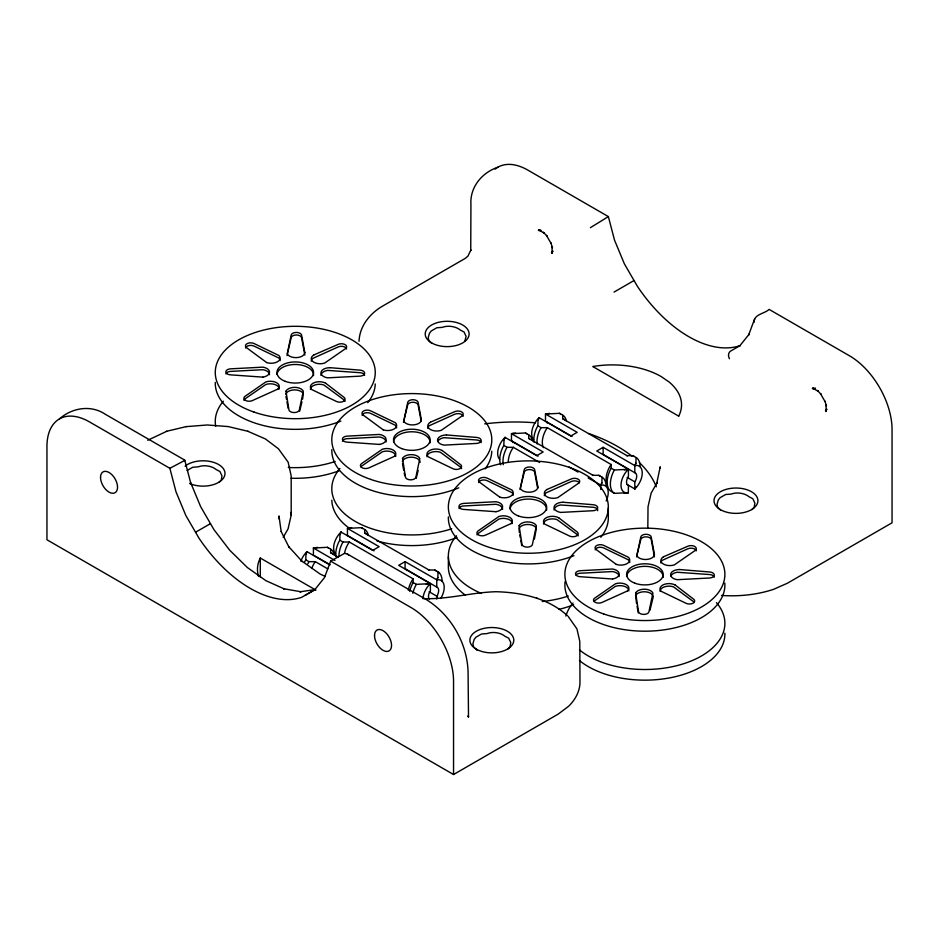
<?xml version="1.0" encoding="UTF-8"?>
<svg xmlns="http://www.w3.org/2000/svg" width="939" height="939" viewBox="0 0 939 939"><rect width="100%" height="100%" fill="white"/><g stroke="black" fill="none" stroke-linecap="round" stroke-linejoin="round"><path stroke-width="1.41" d="M754.193 322.218C753.559 314.201 764.78 313.732 769.135 309.401L849.513 355.811A60.155 34.731 60 0 1 892.05 429.487L892.05 522.8L787.375 583.236L773.654 589.305A83.9 48.441 0 0 1 721.492 595.443M329.847 564.879L307.041 551.709L305.938 554.127L305.785 559.808L304.565 562.062M338.181 557.132L330.669 552.801L330.622 549.139L327.429 547.308L313.415 548.024L313.415 555.149L329.894 564.656M374.062 550.864L347.442 535.5L347.442 528.387L379.133 546.674L372.748 550.36L341.068 532.061L339.965 534.479L339.812 540.16L338.592 542.425A21.057 12.16 -60 0 0 335.892 556.475M429.358 570.208L364.696 533.152L364.649 529.502L361.456 527.659L347.442 528.387L351.632 527.753M339.812 540.16L342.993 542.003L349.331 542.026L413.125 578.858L413.183 582.52L411.963 584.786A21.057 12.16 -60 0 0 409.697 591.453M429.452 599.305A7.219 4.167 -60 0 1 429.452 592.38L430.391 590.748L430.391 583.635L398.699 565.337L405.073 561.651L436.881 579.879L437.856 577.532L438.02 571.863L434.827 570.02L428.501 569.985M538.082 456.166L511.462 440.802L511.462 433.689L543.153 451.976L536.779 455.661L505.088 437.374L503.997 439.792L503.832 445.462L502.611 447.727A21.057 12.16 -60 0 0 500.663 464.828M593.378 475.51L528.727 438.454L528.669 434.804L525.488 432.961L511.462 433.689L515.652 433.055M572.109 436.518L545.489 421.153L545.489 414.04L577.18 432.339L570.806 436.013L539.115 417.726L538.024 420.144L537.859 425.813L536.639 428.078A21.057 12.16 -60 0 0 533.939 442.14M627.405 455.873L562.754 418.806L562.696 415.155L559.515 413.313L545.489 414.04L549.679 413.406M588.107 477.939L600.913 485.181L601.887 482.834L602.04 477.165L598.859 475.322L592.521 475.287M537.859 425.813L541.052 427.656L547.378 427.691L611.183 464.523L611.23 468.174L610.01 470.439A21.057 12.16 -60 0 0 610.01 490.651L614.423 493.351L628.308 492.693L628.437 485.51L627.498 484.958A7.219 4.167 -60 0 1 627.498 478.033L628.437 476.413L628.437 469.289L596.746 451.002L603.131 447.316L634.811 465.603L636.947 465.415A15.036 8.686 -60 0 1 642.253 472.974A15.036 8.686 -60 0 1 636.947 486.684L634.811 488.937L627.205 484.547M634.94 465.544L635.914 463.185L636.067 457.516L632.886 455.673L626.548 455.65M359.015 341.327C359.614 326.361 369.59 313.755 382.103 306.396L465.427 258.284L467.951 256.089L470.92 249.891L470.744 250.513L470.932 204.608C469.735 187.307 481.871 172.6 497.905 167.201M660.023 468.068L660.223 466.789L656.69 483.515L657.288 482.411L651.15 493.092L648.027 506.802L647.816 528.446M285.867 394.31L285.996 393.734A8.956 5.165 0 0 1 294.646 389.896A8.956 5.165 0 0 1 303.297 393.734L302.616 399.098M247.72 431.236L265.361 438.924L278.402 448.736L288.132 462.141L291.184 475.92L291.184 515.206L288.05 528.939L283.202 537.319M402.408 461.601L402.538 461.014A8.956 5.165 0 0 1 411.188 457.187A8.956 5.165 0 0 1 419.839 461.014L420.144 462.352M299.647 411.188L301.959 401.786M403.453 422.315L407.737 404.862A5.235 3.028 0 0 1 413.007 402.279A5.235 3.028 0 0 1 418.125 404.967L421.106 420.977M416.188 478.467L418.172 470.416M519.995 489.595L524.279 472.141A5.235 3.028 0 0 1 529.561 469.57A5.235 3.028 0 0 1 534.667 472.247L537.66 488.268M534.385 539.045L536.38 528.305A8.956 5.165 0 0 0 527.73 524.467A8.956 5.165 0 0 0 519.079 528.305L519.279 532.307M636.536 556.886L640.821 539.432A5.235 3.028 0 0 1 646.102 536.85A5.235 3.028 0 0 1 651.208 539.538L654.448 556.886M649.929 610.35L653.227 596.922M468.549 716.692L467.857 716.046L468.514 717.091L468.068 671.432C467.012 642.875 450.943 615.045 426.74 599.845L347.277 553.963L344.59 553.353L330.634 561.123L324.471 577.614L314.624 589.892L301.56 597.357A116.729 67.397 60 0 1 198.939 538.106L185.875 515.57L176.027 491.907L169.865 468.303L89.487 421.904A60.155 34.731 60 0 0 46.95 446.459L46.95 539.772L453.549 774.522L558.224 714.086L568.752 706.163A83.9 48.441 0 0 0 579.985 681.949L579.786 641.384L576.933 628.884L568.048 616.219M754.651 318.884L748.606 335.082L749.252 334.049L739.38 346.35M634.94 488.867L635.914 486.519L634.811 488.937L634.811 481.824L635.75 480.193A7.219 4.167 -60 0 0 635.75 473.268L603.131 454.429L603.131 447.316M305.938 554.127L307.041 551.709M339.965 534.479L341.068 532.061M437.856 577.532L436.764 579.95L436.764 587.063M503.997 439.792L505.088 437.374M538.024 420.144L539.115 417.726M601.887 482.834L600.784 485.252L600.784 489.524M635.914 463.185L634.811 465.603L634.811 472.728M825.569 411.411L826.531 409.275L826.085 411.458L826.085 404.873L826.449 406.118L824.994 401.176L825.181 401.81L820.486 393.699L820.956 394.18L817.411 390.448L818.303 391.375L812.599 388.089L814.712 388.793L812.376 388.558L815.451 388.136M307.757 563.905L308.966 561.651L315.304 561.675L327.817 568.893M342.993 542.003L341.784 544.268A21.057 12.16 -60 0 0 338.932 556.005M426.2 584.269L430.391 583.635L416.364 584.363L415.155 586.629A21.057 12.16 -60 0 0 412.878 593.307M539.62 462.504L513.351 447.328L507.025 447.304L505.804 449.57A21.057 12.16 -60 0 0 503.281 464.699M541.052 427.656L539.831 429.921A21.057 12.16 -60 0 0 537.131 443.971M624.247 469.923L628.437 469.289L614.423 470.016L613.202 472.282A21.057 12.16 -60 0 0 613.202 492.494L614.423 493.351M436.764 599.012L437.703 594.54A7.219 4.167 -60 0 0 437.703 587.614L405.073 568.776L405.073 561.651M315.304 561.675L314.448 562.884A18.041 10.423 -60 0 0 311.725 568.494M349.331 542.026L348.475 543.235A18.041 10.423 -60 0 0 344.531 553.4M413.125 578.858L412.28 580.067A18.041 10.423 -60 0 0 408.336 590.232M513.351 447.328L512.494 448.537A18.041 10.423 -60 0 0 508.281 461.929M547.378 427.691L546.521 428.888A18.041 10.423 -60 0 0 543.411 447.633M611.183 464.523L610.327 465.732A18.041 10.423 -60 0 0 607.204 484.465M306.912 551.78L304.905 553.975A15.036 8.686 -60 0 0 300.844 561.193M340.939 532.131L338.932 534.326A15.036 8.686 -60 0 0 335.657 554.069M504.971 437.433L502.964 439.628A15.036 8.686 -60 0 0 499.677 459.371M538.998 417.796L536.991 419.979A15.036 8.686 -60 0 0 533.704 439.734M430.262 583.706L428.254 585.889A15.036 8.686 -60 0 0 423.172 596.911M628.308 469.359L626.313 471.554A15.036 8.686 -60 0 0 626.313 492.822L628.308 492.693M218.928 482.388L221.24 480.181L221.956 475.862L219.914 471.472L216.357 469.676C211.709 465.767 203.822 464.688 198.164 466.859L192.718 467.258L187.143 470.474M507.729 649.131L510.041 646.924L510.769 642.605L508.727 638.203L505.17 636.419C500.522 632.51 492.623 631.431 486.965 633.602L481.519 634.001L475.956 637.217L474.148 639.518L472.916 643.743L473.538 646.807L477.118 650.328M751.857 509.631L754.17 507.424L754.886 503.104L752.843 498.715L749.287 496.919C744.639 493.01 736.751 491.93 731.082 494.102L725.647 494.501L720.072 497.717L718.276 500.029L717.044 504.255L717.666 507.318L720.518 510.1M551.486 252.403L552.883 251.112L551.569 253.213L552.531 251.089L552.085 253.272L552.085 246.687L552.449 247.919L550.993 242.978L551.181 243.624L546.498 235.513L546.956 235.994L543.411 232.25L544.303 233.189L538.599 229.891L540.711 230.607L538.376 230.372L540.864 230.29M825.475 410.601L826.883 409.298M464.852 341.127L466.084 336.362L464.042 331.972L460.486 330.176C455.838 326.267 447.938 325.187 442.281 327.359L436.835 327.758L431.271 330.974L429.475 333.286L428.231 337.512L428.853 340.575L431.717 343.357M590.42 227.672L608.366 216.592L614.529 240.184L624.376 263.847L637.44 286.383A116.729 67.397 60 0 0 740.061 345.634L730.695 351.057A6.01 4.906 60.3 0 0 729.45 358.733M209.55 524.173L210.489 523.622L195.535 532.249M614.024 292.099L634.036 280.526M59.403 418.923C72.103 407.737 90.907 404.568 105.297 414.263L184.76 460.133L190.664 482.787M147.74 440.25L166.86 431.236M169.865 468.303L184.807 460.403M304.964 595.42L315.398 589.387M186.039 426.646L207.284 424.98L228.224 426.576L248.354 431.388M166.226 431.388L186.356 426.576M624.247 493.257L628.437 492.623M317.605 547.39L313.415 548.024L334.965 560.466M315.516 589.539L299.87 591.805L301.079 591.77L283.566 588.706L284.599 589.046L266.019 580.736L247.438 567.59L229.773 550.289L214.045 529.784L200.653 506.661L190.547 482.388M545.618 413.97L547.625 413.841M511.591 433.618L513.598 433.489M600.913 485.181L602.908 485.052A15.036 8.686 -60 0 1 606.195 501.015M313.544 547.953L315.539 547.836M436.881 579.879L438.889 579.75A15.036 8.686 -60 0 1 440.696 598.472M422.62 598.566C447.434 599.728 471.413 592.368 496.097 591.723C521.368 592.392 547.942 598.084 567.215 615.479M536.521 597.979L537.155 598.131M562.754 418.806L563.6 419.029A18.041 10.423 -60 0 1 565.384 420.296M528.727 438.454L529.573 438.677M364.696 533.152L365.553 533.375A18.041 10.423 -60 0 1 367.337 534.631M330.669 552.801L331.526 553.024A18.041 10.423 -60 0 1 333.31 554.28M325.211 576.429L320.129 574.034L301.478 560.841M608.366 216.592L527.988 170.182A60.155 34.731 60 0 0 495.111 169.149M611.23 468.174L614.423 470.016M627.205 477.435L634.811 481.824M569.104 466.965L577.978 472.082M503.832 445.462L507.025 447.304M413.183 582.52L416.364 584.363M429.158 591.77L436.764 596.159M330.634 561.123L411.012 607.533A60.155 34.731 60 0 1 453.549 681.209L453.549 774.522M305.785 559.808L308.966 561.651M258.565 576.393A69.181 39.943 0 0 1 260.291 558.036L315.891 590.126M636.067 457.516L637.288 458.373A21.057 12.16 -60 0 1 640.128 466.836M632.886 455.673L634.095 456.53M562.696 415.155L563.916 416.012A21.057 12.16 -60 0 1 566.44 421.095M559.515 413.313L560.724 414.169M602.04 477.165L603.261 478.021A21.057 12.16 -60 0 1 606.066 485.31M598.859 475.322L600.068 476.179M528.669 434.804L529.889 435.661A21.057 12.16 -60 0 1 532.413 440.731M525.488 432.961L526.697 433.818M438.02 571.863L439.241 572.72M434.827 570.02L436.048 570.877M364.649 529.502L365.87 530.359A21.057 12.16 -60 0 1 368.381 535.43M361.456 527.659L362.677 528.516M330.622 549.139L331.843 550.008A21.057 12.16 -60 0 1 334.354 555.078M327.429 547.308L328.65 548.165M347.277 553.963L348.58 554.949M302.276 561.557L288.66 546.58L289.224 547.625L281.113 531.451M653.098 596.347L652.922 595.584A8.956 5.165 0 0 0 644.271 591.758A8.956 5.165 0 0 0 635.633 595.584L636.572 603.601M287.041 355.611L291.196 337.571A5.235 3.028 0 0 1 296.466 335A5.235 3.028 0 0 1 301.583 337.676L304.823 355.024M637.065 606.265L638.309 612.944M519.772 534.984L520.276 537.648M520.769 540.312L521.767 545.653M402.491 463.69L403.735 470.369M404.228 473.033L404.721 475.697M285.937 396.399L286.442 399.075M286.935 401.739L288.179 408.418M281.125 531.298L278.977 515.922L278.977 518.833M608.319 507.87A79.991 46.187 0 0 1 487.141 546.651A79.991 46.187 0 0 1 489.559 466.671A79.991 46.187 0 0 1 608.319 507.87L608.319 518.528A79.991 46.187 0 0 1 600.831 537.249M448.361 556.839L448.361 567.496A79.991 46.187 0 0 0 465.145 595.009M260.291 558.036L260.291 576.945M484.7 423.865A144.876 83.641 0 0 1 535.512 422.82M588.542 433.513A144.876 83.641 0 0 1 631.877 456.084M639.365 462.575A144.876 83.641 0 0 1 656.326 486.789M696.233 550.841A5.235 3.028 0 0 0 687.911 548.752L662.077 560.407A8.956 5.165 0 0 0 660.88 563.001M626.606 576.346A18.299 10.564 0 0 1 645.856 566.358A18.299 10.564 0 0 1 663.157 577.462M714.227 577.215A5.235 3.028 0 0 0 709.802 574.562L677.242 572.262A8.956 5.165 0 0 0 670.916 575.912M619.165 576.558A8.956 5.165 0 0 0 612.521 571.558L580.149 573.248A5.235 3.028 0 0 0 575.947 575.055M629.752 562.496A8.956 5.165 0 0 0 628.543 559.914L603.589 547.895A5.235 3.028 0 0 0 595.15 549.82M593.929 601.429A5.235 3.028 0 0 1 594.633 600.749L615.456 586.335A8.956 5.165 0 0 1 628.884 590.819M660.023 591.312A8.956 5.165 0 0 1 673.451 586.828L693.651 601.746A5.235 3.028 0 0 1 694.32 602.439M716.469 602.697A79.991 46.187 0 0 1 685.846 662.993A79.991 46.187 0 0 1 579.422 649.858M565.877 616.09A79.991 46.187 0 0 1 572.99 603.061M724.873 633.168A79.991 46.187 0 0 1 669.66 677.888A79.991 46.187 0 0 1 579.422 660.516M724.814 583.142A79.991 46.187 0 0 1 643.485 631.184A79.991 46.187 0 0 1 565.114 581.534M439.241 572.72A21.057 12.16 -60 0 1 442.081 581.182M406.012 569.316A7.219 4.167 -60 0 1 406.74 570.536M291.043 512.412A83.9 48.441 0 0 1 291.184 515.206M185.077 466.178A21.961 12.677 0 0 1 215.923 463.197A21.961 12.677 0 0 1 220.618 481.05A21.961 12.677 0 0 1 189.631 483.503M346.608 348.979A5.235 3.028 0 0 0 338.286 346.89L312.452 358.557A8.956 5.165 0 0 0 311.255 361.139M276.982 374.485A18.299 10.564 0 0 1 296.231 364.496A18.299 10.564 0 0 1 313.532 375.612M364.602 375.354A5.235 3.028 0 0 0 360.165 372.701L327.617 370.4A8.956 5.165 0 0 0 320.974 375.4M269.528 374.696A8.956 5.165 0 0 0 262.897 369.708L230.525 371.398A5.235 3.028 0 0 0 225.935 373.957M280.115 360.646A8.956 5.165 0 0 0 278.918 358.064L253.964 346.045A5.235 3.028 0 0 0 245.513 347.958M243.929 400.331A5.235 3.028 0 0 1 245.009 398.887L265.831 384.485A8.956 5.165 0 0 1 279.259 388.957M310.398 389.45A8.956 5.165 0 0 1 323.826 384.978L344.026 399.897A5.235 3.028 0 0 1 345.024 401.352M335.188 461.483A79.991 46.187 0 0 1 288.296 467.469M215.7 426.283A79.991 46.187 0 0 1 223.365 401.199M375.236 383.957A79.991 46.187 0 0 1 367.748 402.678M340.857 421.095A79.991 46.187 0 0 1 257.544 423.888A79.991 46.187 0 0 1 215.277 382.349M339.167 470.721A79.991 46.187 0 0 1 291.09 478.244M546.428 421.693A7.219 4.167 -60 0 1 547.155 422.926M463.15 416.27A5.235 3.028 0 0 0 454.828 414.181L428.994 425.837A8.956 5.165 0 0 0 427.797 428.419M393.523 441.776A18.299 10.564 0 0 1 412.773 431.787A18.299 10.564 0 0 1 430.074 442.891M481.144 442.645A5.235 3.028 0 0 0 476.707 439.992L444.159 437.691A8.956 5.165 0 0 0 437.832 441.342M386.07 441.987A8.956 5.165 0 0 0 379.438 436.987L347.066 438.677A5.235 3.028 0 0 0 342.477 441.236M396.657 427.926A8.956 5.165 0 0 0 395.46 425.344L370.506 413.324A5.235 3.028 0 0 0 362.055 415.249M360.846 466.847A5.235 3.028 0 0 1 361.55 466.178L382.373 451.765A8.956 5.165 0 0 1 395.8 456.248M426.94 456.741A8.956 5.165 0 0 1 440.368 452.258L460.568 467.176A5.235 3.028 0 0 1 461.565 468.631M457.047 537.495A79.991 46.187 0 0 1 376.985 540.981M349.801 528.587A79.991 46.187 0 0 1 331.819 500.217M451.729 528.763A79.991 46.187 0 0 1 357.207 522.507A79.991 46.187 0 0 1 339.906 468.491M491.778 451.248A79.991 46.187 0 0 1 485.158 468.854M458.725 487.846A79.991 46.187 0 0 1 374.802 491.39A79.991 46.187 0 0 1 331.819 449.628M512.401 441.342A7.219 4.167 -60 0 1 513.128 442.562M579.363 482.787A5.235 3.028 0 0 0 571.37 481.461L545.536 493.128A8.956 5.165 0 0 0 544.338 495.71M510.065 509.055A18.299 10.564 0 0 1 529.314 499.067A18.299 10.564 0 0 1 546.615 510.182M597.662 510.71A5.235 3.028 0 0 0 593.248 507.271L560.7 504.971A8.956 5.165 0 0 0 554.069 509.971M502.623 509.267A8.956 5.165 0 0 0 495.98 504.278L463.608 505.968A5.235 3.028 0 0 0 459.018 508.527M513.199 495.217A8.956 5.165 0 0 0 512.001 492.635L487.048 480.615A5.235 3.028 0 0 0 478.597 482.529M477.012 534.901A5.235 3.028 0 0 1 478.092 533.458L498.914 519.056A8.956 5.165 0 0 1 512.342 523.528M543.481 524.021A8.956 5.165 0 0 1 556.909 519.549L577.109 534.467A5.235 3.028 0 0 1 578.107 535.923M573.588 604.775A79.991 46.187 0 0 1 558.858 609.388M568.271 596.054A79.991 46.187 0 0 1 542.249 601.512M481.414 593.436A79.991 46.187 0 0 1 456.448 535.782M573.952 555.665A79.991 46.187 0 0 1 490.639 558.459A79.991 46.187 0 0 1 448.361 516.919M285.996 391.176L288.93 409.862A5.235 3.028 0 0 0 294.036 412.55A5.235 3.028 0 0 0 299.318 409.967L303.297 391.176A8.956 5.165 0 0 0 294.646 387.349A8.956 5.165 0 0 0 285.996 391.176M304.823 352.477L304.518 353.815A8.956 5.165 0 0 1 295.867 357.642A8.956 5.165 0 0 1 287.217 353.815L291.196 335.023A5.235 3.028 0 0 1 296.466 332.441A5.235 3.028 0 0 1 301.583 335.117L304.823 352.477M402.538 458.467L405.472 477.153A5.235 3.028 0 0 0 410.589 479.829A5.235 3.028 0 0 0 415.86 477.258L419.839 458.467A8.956 5.165 0 0 0 411.188 454.629A8.956 5.165 0 0 0 402.538 458.467M421.365 419.756L421.059 421.095A8.956 5.165 0 0 1 412.409 424.933A8.956 5.165 0 0 1 403.758 421.095L407.737 402.303A5.235 3.028 0 0 1 413.007 399.721A5.235 3.028 0 0 1 418.125 402.408L421.365 419.756M519.079 525.746L522.014 544.432A5.235 3.028 0 0 0 527.131 547.12A5.235 3.028 0 0 0 532.401 544.538L536.38 525.746A8.956 5.165 0 0 0 527.73 521.92A8.956 5.165 0 0 0 519.079 525.746M537.906 487.048L537.601 488.386A8.956 5.165 0 0 1 528.95 492.212A8.956 5.165 0 0 1 520.3 488.386L524.279 469.594A5.235 3.028 0 0 1 529.561 467.012A5.235 3.028 0 0 1 534.667 469.7L537.906 487.048M635.633 593.037L638.555 611.723A5.235 3.028 0 0 0 643.673 614.399A5.235 3.028 0 0 0 648.943 611.829L652.922 593.037A8.956 5.165 0 0 0 644.271 589.199A8.956 5.165 0 0 0 635.633 593.037M654.448 554.327L654.143 555.665A8.956 5.165 0 0 1 645.492 559.503A8.956 5.165 0 0 1 636.842 555.665L640.821 536.873A5.235 3.028 0 0 1 646.102 534.303A5.235 3.028 0 0 1 651.208 536.979L654.448 554.327M313.872 354.93L312.452 355.998A8.956 5.165 0 0 0 313.872 362.243A8.956 5.165 0 0 0 324.683 363.064L345.505 348.651A5.235 3.028 0 0 0 345.176 344.672A5.235 3.028 0 0 0 338.286 344.343L313.872 354.93M278.061 388.992L252.227 400.648A5.235 3.028 0 0 1 245.337 400.319A5.235 3.028 0 0 1 245.009 396.34L265.831 381.927A8.956 5.165 0 0 1 276.641 382.748A8.956 5.165 0 0 1 278.061 388.992M430.414 422.21L428.994 423.289A8.956 5.165 0 0 0 430.414 429.522A8.956 5.165 0 0 0 441.224 430.344L462.047 415.942A5.235 3.028 0 0 0 461.718 411.951A5.235 3.028 0 0 0 454.828 411.622L430.414 422.21M394.603 456.272L368.769 467.939A5.235 3.028 0 0 1 361.879 467.61A5.235 3.028 0 0 1 361.55 463.62L382.373 449.218A8.956 5.165 0 0 1 393.183 450.039A8.956 5.165 0 0 1 394.603 456.272M546.956 489.501L545.536 490.569A8.956 5.165 0 0 0 546.956 496.813A8.956 5.165 0 0 0 557.766 497.635L578.588 483.221A5.235 3.028 0 0 0 578.26 479.242A5.235 3.028 0 0 0 571.37 478.913L546.956 489.501M511.145 523.563L485.31 535.218A5.235 3.028 0 0 1 478.432 534.89A5.235 3.028 0 0 1 478.092 530.911L498.914 516.497A8.956 5.165 0 0 1 509.724 517.319A8.956 5.165 0 0 1 511.145 523.563M663.497 556.78L662.077 557.86A8.956 5.165 0 0 0 663.497 564.093A8.956 5.165 0 0 0 674.308 564.914L695.13 550.512A5.235 3.028 0 0 0 694.801 546.521A5.235 3.028 0 0 0 687.911 546.193L663.497 556.78M627.686 590.842L601.852 602.509A5.235 3.028 0 0 1 594.974 602.181A5.235 3.028 0 0 1 594.633 598.19L615.456 583.788A8.956 5.165 0 0 1 626.266 584.61A8.956 5.165 0 0 1 627.686 590.842M329.929 367.677L327.617 367.853A8.956 5.165 0 0 0 320.974 372.842A8.956 5.165 0 0 0 327.617 377.842L359.989 376.152A5.235 3.028 0 0 0 364.637 373.194A5.235 3.028 0 0 0 360.165 370.154L329.929 367.677M262.897 377.138L230.348 374.837A5.235 3.028 0 0 1 225.876 371.797A5.235 3.028 0 0 1 230.525 368.839L262.897 367.149A8.956 5.165 0 0 1 269.528 372.149A8.956 5.165 0 0 1 262.897 377.138M446.483 434.957L444.159 435.133A8.956 5.165 0 0 0 437.527 440.133A8.956 5.165 0 0 0 444.159 445.121L476.531 443.431A5.235 3.028 0 0 0 481.179 440.485A5.235 3.028 0 0 0 476.707 437.433L446.483 434.957M379.438 444.429L346.89 442.128A5.235 3.028 0 0 1 342.418 439.076A5.235 3.028 0 0 1 347.066 436.13L379.438 434.44A8.956 5.165 0 0 1 386.07 439.429A8.956 5.165 0 0 1 379.438 444.429M563.024 502.248L560.7 502.424A8.956 5.165 0 0 0 554.069 507.412A8.956 5.165 0 0 0 560.7 512.412L593.072 510.722A5.235 3.028 0 0 0 597.72 507.764A5.235 3.028 0 0 0 593.248 504.724L563.024 502.248M495.98 511.708L463.432 509.408A5.235 3.028 0 0 1 458.971 506.367A5.235 3.028 0 0 1 463.608 503.41L495.98 501.719A8.956 5.165 0 0 1 502.623 506.72A8.956 5.165 0 0 1 495.98 511.708M679.566 569.527L677.242 569.703A8.956 5.165 0 0 0 670.61 574.703A8.956 5.165 0 0 0 677.242 579.692L709.614 578.001A5.235 3.028 0 0 0 714.262 575.055A5.235 3.028 0 0 0 709.802 572.004L679.566 569.527M612.521 578.999L579.973 576.699A5.235 3.028 0 0 1 575.513 573.647A5.235 3.028 0 0 1 580.149 570.701L612.521 569.011A8.956 5.165 0 0 1 619.165 573.999A8.956 5.165 0 0 1 612.521 578.999M325.68 383.241L323.826 382.419A8.956 5.165 0 0 0 313.016 383.241A8.956 5.165 0 0 0 311.595 389.485L336.549 401.505A5.235 3.028 0 0 0 343.451 401.317A5.235 3.028 0 0 0 344.026 397.338L325.68 383.241M266.688 362.571L246.488 347.653A5.235 3.028 0 0 1 247.063 343.674A5.235 3.028 0 0 1 253.964 343.486L278.918 355.505A8.956 5.165 0 0 1 277.498 361.75A8.956 5.165 0 0 1 266.688 362.571M442.222 450.532L440.368 449.711A8.956 5.165 0 0 0 429.557 450.532A8.956 5.165 0 0 0 428.137 456.765L453.091 468.784A5.235 3.028 0 0 0 459.993 468.596A5.235 3.028 0 0 0 460.568 464.617L442.222 450.532M383.229 429.851L363.029 414.932A5.235 3.028 0 0 1 363.604 410.965A5.235 3.028 0 0 1 370.506 410.766L395.46 422.785A8.956 5.165 0 0 1 394.04 429.029A8.956 5.165 0 0 1 383.229 429.851M558.764 517.812L556.909 516.99A8.956 5.165 0 0 0 546.099 517.812A8.956 5.165 0 0 0 544.679 524.056L569.633 536.075A5.235 3.028 0 0 0 576.534 535.887A5.235 3.028 0 0 0 577.109 531.908L558.764 517.812M499.771 497.142L479.571 482.223A5.235 3.028 0 0 1 480.146 478.244A5.235 3.028 0 0 1 487.048 478.057L512.001 490.076A8.956 5.165 0 0 1 510.581 496.32A8.956 5.165 0 0 1 499.771 497.142M675.305 585.103L673.451 584.281A8.956 5.165 0 0 0 662.641 585.103A8.956 5.165 0 0 0 661.22 591.335L686.186 603.354A5.235 3.028 0 0 0 693.076 603.167A5.235 3.028 0 0 0 693.651 599.199L675.305 585.103M616.313 564.421L596.112 549.503A5.235 3.028 0 0 1 596.688 545.536A5.235 3.028 0 0 1 603.589 545.336L628.543 557.355A8.956 5.165 0 0 1 627.123 563.6A8.956 5.165 0 0 1 616.313 564.421M678.709 416.141L592.791 366.527A69.181 39.943 0 0 1 661.267 376.598L669.178 382.067A69.181 39.943 0 0 1 678.709 416.141M431.635 342.923A21.961 12.677 0 0 0 468.361 337.242A21.961 12.677 0 0 0 441.471 321.725A21.961 12.677 0 0 0 431.635 342.923M720.436 509.666A21.961 12.677 0 0 0 757.174 503.985A21.961 12.677 0 0 0 730.284 488.456A21.961 12.677 0 0 0 720.436 509.666M603.683 613.942A79.991 46.187 0 0 0 724.873 575.161A79.991 46.187 0 0 0 606.101 533.951A79.991 46.187 0 0 0 603.683 613.942M634.905 583.201A18.299 10.564 0 0 0 663.157 574.914A18.299 10.564 0 0 0 636.595 564.938A18.299 10.564 0 0 0 634.905 583.201M476.319 649.166A21.961 12.677 0 0 0 513.046 643.485A21.961 12.677 0 0 0 486.156 627.956A21.961 12.677 0 0 0 476.319 649.166M374.52 635.586A12.031 6.949 60 0 0 387.291 651.455A12.031 6.949 60 0 0 387.291 634.435A12.031 6.949 60 0 0 374.52 635.586M100.532 477.388A12.031 6.949 60 0 0 113.29 493.257A12.031 6.949 60 0 0 113.29 476.249A12.031 6.949 60 0 0 100.532 477.388M254.046 412.08A79.991 46.187 0 0 0 375.236 373.299A79.991 46.187 0 0 0 256.476 332.101A79.991 46.187 0 0 0 254.046 412.08M285.28 381.351A18.299 10.564 0 0 0 313.532 373.053A18.299 10.564 0 0 0 286.958 363.076A18.299 10.564 0 0 0 285.28 381.351M370.6 479.371A79.991 46.187 0 0 0 491.778 440.591A79.991 46.187 0 0 0 373.018 399.38A79.991 46.187 0 0 0 370.6 479.371M401.822 448.631A18.299 10.564 0 0 0 430.074 440.344A18.299 10.564 0 0 0 403.5 430.367A18.299 10.564 0 0 0 401.822 448.631M518.363 515.922A18.299 10.564 0 0 0 546.615 507.623A18.299 10.564 0 0 0 520.053 497.647A18.299 10.564 0 0 0 518.363 515.922"/></g></svg>
